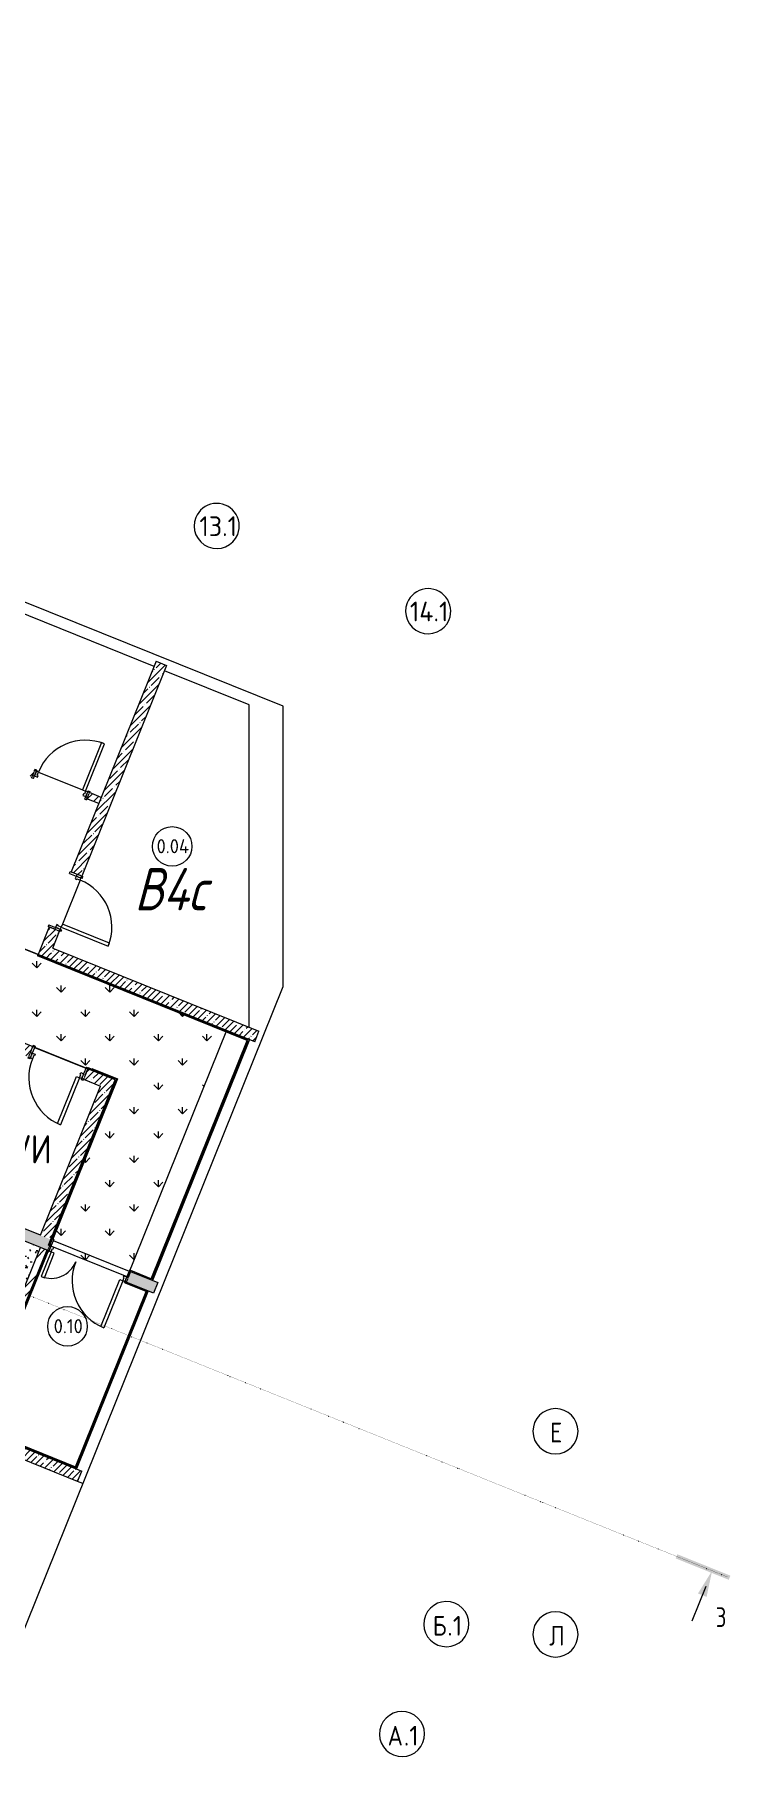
# Model space of a CAD drawing. Header units: millimetres. Extents: x -584918 to 2941280, y 3000189 to 4229862.
# Drawn here: x -408636 to -396306, y 3480584 to 3511213 of the extents above; entities that cross this region are included whole.
import ezdxf

# ---------------------------------------------------------------- set-up
doc = ezdxf.new("R2010")
doc.units = ezdxf.units.MM
doc.linetypes.add('ASVP_Линия разреза', pattern=[20, 0, -10, 0, -10])
doc.linetypes.add('ASVP_Невидимые', pattern=[5, 3, -2])
for name, color, linetype, lineweight in [('Аннотация', 7, 'Continuous', 0), ('Двери', 7, 'Continuous', 0), ('Линии', 7, 'Continuous', 0), ('Марки помещений', 7, 'Continuous', 0), ('Обобщенные модели', 7, 'Continuous', 0), ('Оси', 7, 'Continuous', 0), ('Перекрытие', 7, 'Continuous', 0), ('Разрезы', 7, 'Continuous', 0), ('Стены', 7, 'Continuous', 0), ('Стены внутренние', 7, 'Continuous', 0), ('Стены несущие', 7, 'Continuous', 0), ('Стены отделка', 7, 'Continuous', 0), ('Стены перегородки', 7, 'Continuous', 0), ('Стены разрез', 7, 'Continuous', 0), ('Стены штриховка', 7, 'Continuous', 0), ('Узлы', 7, 'Continuous', 0), ('экспертиза ДУ категории', 1, 'Continuous', 0), ('экспертиза условные обозначения', 1, 'Continuous', 0)]:
    doc.layers.add(name, color=color, linetype=linetype, lineweight=lineweight)
doc.styles.add('GOST Common_1', font='', dxfattribs={"height": 700})
doc.styles.add('GOST Common_2', font='', dxfattribs={"height": 500})
doc.styles.add('GOST Common_4', font='', dxfattribs={"width": 0.8, "height": 700})
doc.styles.add('GOST Common_5', font='', dxfattribs={"width": 0.9, "height": 500})
doc.styles.add('mytext', font='isocpeur.ttf', dxfattribs={"width": 0.8, "oblique": 14.999978})
doc.styles.get('GOST Common_1').set_extended_font_data('GOST Common')
doc.styles.get('GOST Common_2').set_extended_font_data('GOST Common')
doc.styles.get('GOST Common_4').set_extended_font_data('GOST Common')
doc.styles.get('GOST Common_5').set_extended_font_data('GOST Common')
pattern_1 = [(45, (-434112.28, 3473620.18), (-114.04925, 114.04925), []), (45, (-433998.23, 3473620.18), (-114.04925, 114.04925), [201.612, -40.322, 3.353, -36.97])]
pattern_2 = [(45, (-434112.28, 3473620.18), (-235.7317, 235.7317), []), (45, (-433955.12, 3473620.18), (-235.7317, 235.7317), [])]

# ---------------------------------------------------------------- blocks, each defined once
blk = doc.blocks.new('ASVP_ДверьПротивопожарнаяСтальная_2 полотна - EI15 1370х2000h_полотна_ Г Пр _1250 в свету_-5802941-АР Этаж 00')
at = {"layer": 'Двери', "lineweight": 18}
for p, q in [((-685, 1000), (-625, 1000)), ((-685, 100), (-685, 1000)), ((-625, 1000), (-625, 100)), ((685, 570), (625, 570)), ((625, 570), (625, 100)), ((685, 100), (685, 570)), ((-725, 100), (-685, 100)), ((-725, 10), (-725, 100)), ((-670, 10), (-725, 10)), ((-625, 100), (-685, 100)), ((-685, 100), (-685, 40)), ((-685, 40), (-670, 40)), ((-670, 40), (-670, 10)), ((625, 100), (685, 100)), ((685, 40), (670, 40)), ((670, 40), (670, 10)), ((670, 10), (725, 10)), ((725, 100), (685, 100)), ((685, 100), (685, 40)), ((725, 10), (725, 100))]:
    blk.add_line(p, q, dxfattribs=at)
at = {"layer": 'Двери', "linetype": 'ASVP_Невидимые', "lineweight": 18}
for p, q in [((-750, 100), (-725, 100)), ((-750, 10), (-750, 100)), ((-725, 10), (-750, 10)), ((-725, 100), (-725, 10)), ((750, 100), (725, 100)), ((725, 100), (725, 10)), ((725, 10), (750, 10)), ((750, 10), (750, 100))]:
    blk.add_line(p, q, dxfattribs=at)
at = {"layer": 'Двери'}
for centre, radius, start, end in [((-685, 100), 900, 360, 90), ((685, 100), 470, 90, 180)]:
    blk.add_arc(centre, radius, start, end, dxfattribs=at)
blk = doc.blocks.new('ASVP_ОТКОС_Оштукатуривание дверного откоса - Оштукатуривание дверного откоса-5741164-АР Этаж 00')
at = {"layer": 'Обобщенные модели'}
for p, q in [((-750, 0), (-750, 20)), ((-725, 0), (-750, 0)), ((-725, 0), (-725, 20)), ((725, 0), (725, 20)), ((725, 0), (750, 0)), ((750, 20), (750, 0))]:
    blk.add_line(p, q, dxfattribs=at)
blk = doc.blocks.new('ASVP_ДверьСтальная_1 полотно - Внутренняя 900х2000h_полотно_ Г Пр _825 в свету_-7461684-АР Этаж 00')
at = {"layer": 'Двери', "lineweight": 18}
for p, q in [((-450, 1000), (-390, 1000)), ((-450, 100), (-450, 1000)), ((-390, 1000), (-390, 100)), ((-490, 100), (-450, 100)), ((-490, 10), (-490, 100)), ((-435, 10), (-490, 10)), ((-390, 100), (-450, 100)), ((-450, 100), (-450, 40)), ((-450, 40), (-435, 40)), ((-435, 40), (-435, 10)), ((435, 40), (450, 40)), ((435, 10), (435, 40)), ((490, 10), (435, 10)), ((450, 100), (490, 100)), ((450, 40), (450, 100)), ((490, 100), (490, 10))]:
    blk.add_line(p, q, dxfattribs=at)
at = {"layer": 'Двери', "linetype": 'ASVP_Невидимые', "lineweight": 18}
for p, q in [((-525, 100), (-490, 100)), ((-525, 10), (-525, 100)), ((-490, 10), (-525, 10)), ((-490, 100), (-490, 10)), ((490, 100), (525, 100)), ((490, 10), (490, 100)), ((525, 10), (490, 10)), ((525, 100), (525, 10))]:
    blk.add_line(p, q, dxfattribs=at)
at = {"layer": 'Двери'}
blk.add_arc((-450, 100), 900, 0, 90, dxfattribs=at)
blk = doc.blocks.new('ASVP_ДверьСтальная_1 полотно - Внутренняя 900х2000h_полотно_ Г Л _825 в свету_-7461746-АР Этаж 00')
at = {"layer": 'Двери', "lineweight": 18}
for p, q in [((450, 960), (390, 960)), ((390, 960), (390, 60)), ((450, 60), (450, 960)), ((-450, 60), (-490, 60)), ((-490, 60), (-490, -30)), ((-450, 0), (-450, 60)), ((-435, 0), (-450, 0)), ((-435, -30), (-435, 0)), ((390, 60), (450, 60)), ((450, 0), (435, 0)), ((435, 0), (435, -30)), ((490, 60), (450, 60)), ((450, 60), (450, 0)), ((490, -30), (490, 60)), ((-490, -30), (-435, -30)), ((435, -30), (490, -30))]:
    blk.add_line(p, q, dxfattribs=at)
at = {"layer": 'Двери', "linetype": 'ASVP_Невидимые', "lineweight": 18}
for p, q in [((-490, 60), (-525, 60)), ((-525, 60), (-525, -30)), ((-490, -30), (-490, 60)), ((525, 60), (490, 60)), ((490, 60), (490, -30)), ((525, -30), (525, 60)), ((-525, -30), (-490, -30)), ((490, -30), (525, -30))]:
    blk.add_line(p, q, dxfattribs=at)
at = {"layer": 'Двери'}
blk.add_arc((450, 60), 900, 90, 180, dxfattribs=at)
blk = doc.blocks.new('ASVP_ДверьСтальная_1 полотно - Внутренняя 900х2000h_полотно_ Г Л _825 в свету_-7461759-АР Этаж 00')
at = {"layer": 'Двери', "lineweight": 18}
for p, q in [((450, 1000), (390, 1000)), ((390, 1000), (390, 100)), ((450, 100), (450, 1000)), ((-450, 100), (-490, 100)), ((-490, 100), (-490, 10)), ((-490, 10), (-435, 10)), ((-450, 40), (-450, 100)), ((-435, 40), (-450, 40)), ((-435, 10), (-435, 40)), ((390, 100), (450, 100)), ((450, 40), (435, 40)), ((435, 40), (435, 10)), ((435, 10), (490, 10)), ((490, 100), (450, 100)), ((450, 100), (450, 40)), ((490, 10), (490, 100))]:
    blk.add_line(p, q, dxfattribs=at)
at = {"layer": 'Двери', "linetype": 'ASVP_Невидимые', "lineweight": 18}
for p, q in [((-490, 100), (-525, 100)), ((-525, 100), (-525, 10)), ((-525, 10), (-490, 10)), ((-490, 10), (-490, 100)), ((525, 100), (490, 100)), ((490, 100), (490, 10)), ((490, 10), (525, 10)), ((525, 10), (525, 100))]:
    blk.add_line(p, q, dxfattribs=at)
at = {"layer": 'Двери'}
blk.add_arc((450, 100), 900, 90, 180, dxfattribs=at)
blk = doc.blocks.new('ASVP_ОТКОС_Оштукатуривание дверного откоса - Оштукатуривание дверного откоса-7461743-АР Этаж 00')
at = {"layer": 'Обобщенные модели'}
for p, q in [((-525, 0), (-525, 50)), ((-490, 0), (-525, 0)), ((-490, 0), (-490, 50)), ((490, 0), (490, 50)), ((490, 0), (525, 0)), ((525, 50), (525, 0))]:
    blk.add_line(p, q, dxfattribs=at)
blk = doc.blocks.new('ASVP_ОТКОС_Оштукатуривание дверного откоса - Оштукатуривание дверного откоса-V11-АР Этаж 00')
at = {"layer": 'Обобщенные модели'}
for p, q in [((-525, 0), (-525, 20)), ((-490, 0), (-525, 0)), ((-490, 0), (-490, 20)), ((490, 0), (490, 20)), ((490, 0), (525, 0)), ((525, 20), (525, 0))]:
    blk.add_line(p, q, dxfattribs=at)
blk = doc.blocks.new('ASVP_ОТКОС_Оштукатуривание дверного откоса - Оштукатуривание дверного откоса-V10-АР Этаж 00')
at = {"layer": 'Обобщенные модели'}
for p, q in [((-525, 0), (-525, 130)), ((-490, 0), (-525, 0)), ((-490, 0), (-490, 130)), ((490, 0), (490, 130)), ((490, 0), (525, 0)), ((525, 130), (525, 0))]:
    blk.add_line(p, q, dxfattribs=at)
blk = doc.blocks.new('Ось сетки - Круг_Ø8 мм-6577-АР Этаж 00')
at = {"layer": 'Оси'}
for start, end in [(360, 180), (180, 360)]:
    blk.add_arc((0, 0), 4, start, end, dxfattribs=at)
blk = doc.blocks.new('ASVP_Марка_Помещение_ОдноЗначение - Номер-684784-АР Этаж 00')
at = {"layer": 'Марки помещений'}
blk.add_circle((0, 0), 3.5, dxfattribs=at)
blk = doc.blocks.new('Разрез - Номер вида сзади_3_5 мм-64069-АР Этаж 00')
at = {"layer": 'Разрезы'}
for points in [[(9.8, 0.4), (9.8, -0.39), (-0.33, -0.39), (-0.33, 0.4)], [(2.18, -4.67), (3, 0), (3.82, -4.67)]]:
    blk.add_hatch(color=256, dxfattribs=at).paths.add_polyline_path(points)
at = {"layer": 'Разрезы', "lineweight": 20}
blk.add_line((3, -3), (3, -9.66), dxfattribs=at)

msp = doc.modelspace()

# ---------------------------------------------------------------- hatches: boundary and pattern name
at = {"layer": 'Стены внутренние'}
h = msp.add_hatch(dxfattribs=at)
h.set_pattern_fill('FP_8', color=256, style=0, pattern_type=2)
h.set_pattern_definition(pattern_1)
h.paths.add_polyline_path([(-408389.331, 3494842.221), (-408193.098, 3495329.168), (-408378.602, 3495403.924), (-408574.835, 3494916.976)])
h.paths.add_polyline_path([(-407800.633, 3496303.063), (-406296.184, 3500036.327), (-406481.687, 3500111.082), (-407986.137, 3496377.818), (-407813.715, 3496308.335)])
h = msp.add_hatch(dxfattribs=at)
h.set_pattern_fill('FP_6', color=256, style=0, pattern_type=2)
h.set_pattern_definition(pattern_2)
h.paths.add_polyline_path([(-407498.359, 3497588.231), (-407453.506, 3497699.533), (-407662.197, 3497783.633), (-407707.051, 3497672.33), (-407662.197, 3497654.255)])
h.paths.add_polyline_path([(-408680.945, 3498064.795), (-408636.092, 3498176.098), (-411562.414, 3499355.362), (-411607.268, 3499244.059), (-408876.178, 3498143.471)])
h = msp.add_hatch(dxfattribs=at)
h.set_pattern_fill('FP_8', color=256, style=0, pattern_type=2)
h.set_pattern_definition(pattern_1)
h.paths.add_polyline_path([(-406529.032, 3488917.452), (-406454.277, 3489102.955), (-406936.587, 3489297.319), (-407011.342, 3489111.815), (-406640.335, 3488962.305)])
h.paths.add_polyline_path([(-408402.621, 3489672.48), (-408327.865, 3489857.984), (-422489, 3495564.709), (-422563.755, 3495379.206), (-408421.171, 3489679.955)])
h.paths.add_polyline_path([(-423537.65, 3495771.671), (-423462.895, 3495957.174), (-426804.042, 3497303.607), (-426878.797, 3497118.103), (-423539.729, 3495772.509)])
h = msp.add_hatch(dxfattribs=at)
h.set_pattern_fill('FP_8', color=256, style=0, pattern_type=2)
h.set_pattern_definition(pattern_1)
h.paths.add_polyline_path([(-404734.906, 3493369.542), (-404660.151, 3493555.046), (-408314.575, 3495027.725), (-408389.331, 3494842.221), (-406955.488, 3494264.404)])
h = msp.add_hatch(dxfattribs=at)
h.set_pattern_fill('FP_8', color=256, style=0, pattern_type=2)
h.set_pattern_definition(pattern_1)
h.paths.add_polyline_path([(-407281.153, 3492508.888), (-407206.398, 3492694.392), (-407693.345, 3492890.624), (-407768.101, 3492705.12), (-407466.657, 3492583.643)])
h.paths.add_polyline_path([(-408741.996, 3493097.586), (-408667.24, 3493283.089), (-408968.684, 3493404.567), (-409043.439, 3493219.063), (-408876.178, 3493151.659)])
h = msp.add_hatch(dxfattribs=at)
h.set_pattern_fill('FP_8', color=256, style=0, pattern_type=2)
h.set_pattern_definition(pattern_1)
h.paths.add_polyline_path([(-408346.416, 3489865.459), (-407281.153, 3492508.888), (-407466.657, 3492583.643), (-408531.919, 3489940.214)])
h = msp.add_hatch(dxfattribs=at)
h.set_pattern_fill('FP_6', color=256, style=0, pattern_type=2)
h.set_pattern_definition(pattern_2)
h.paths.add_polyline_path([(-408974.36, 3488307.227), (-408421.171, 3489679.955), (-408532.473, 3489724.808), (-409085.662, 3488352.08)])
h = msp.add_hatch(dxfattribs=at)
h.set_pattern_fill('FP_8', color=256, style=0, pattern_type=2)
h.set_pattern_definition(pattern_1)
h.paths.add_polyline_path([(-407874.627, 3485578.384), (-407799.872, 3485763.887), (-415813.635, 3488993.314), (-415888.39, 3488807.811), (-408876.178, 3485981.994)])
at = {"layer": 'Узлы'}
h = msp.add_hatch(dxfattribs=at)
h.set_pattern_fill('FP_9', color=256, style=0, pattern_type=2)
h.set_pattern_definition([(0, (-434112.28, 3473620.18), (406.4, 101.6), [33.528, -271.272, 33.528, -271.272, -1625.6]), (0, (-434112.28, 3473620.18), (406.4, 101.6), [-609.6, 33.528, -576.072, 33.528, -271.272, -711.2]), (0, (-434112.28, 3473620.18), (406.4, 101.6), [-1524, 33.528, -169.672, 33.528, -474.472]), (120, (-433959.88, 3473670.98), (-291.18818, 301.15272), [33.528, -271.272, 33.528, -271.272, -1625.6]), (120, (-433959.88, 3473670.98), (-291.18818, 301.15272), [-609.6, 33.528, -576.072, 33.528, -271.272, -711.2]), (120, (-433959.88, 3473670.98), (-291.18818, 301.15272), [-1524, 33.528, -169.672, 33.528, -474.472]), (240, (-433909.08, 3473874.18), (-115.21182, -402.75272), [33.528, -271.272, 33.528, -271.272, -1625.6]), (240, (-433909.08, 3473874.18), (-115.21182, -402.75272), [-609.6, 33.528, -576.072, 33.528, -271.272, -711.2]), (240, (-433909.08, 3473874.18), (-115.21182, -402.75272), [-1524, 33.528, -169.672, 33.528, -474.472])])
h.paths.add_polyline_path([(-412043.875, 3487474.157), (-412083.341, 3488227.226), (-412251.741, 3488349.576), (-411942.742, 3488365.77), (-412096.455, 3488477.449), (-412138.539, 3489280.464), (-413741.454, 3489926.414), (-413696.601, 3490037.717), (-409145.466, 3488203.677), (-408532.473, 3489724.808), (-414542.796, 3492146.879), (-415813.635, 3488993.314), (-412600.367, 3487698.416)])
at = {"layer": 'экспертиза условные обозначения'}
h = msp.add_hatch(dxfattribs=at)
h.set_pattern_fill('GRASS', color=3, scale=24)
h.set_pattern_definition([(90, (-460324.96, 3463644.8), (-431.0523, 431.0523), [114.3, -747.8046]), (45, (-460324.96, 3463644.8), (-431.0523, 431.0523), [114.3, -495.3]), (135, (-460324.96, 3463644.8), (-431.0523, -431.0523), [114.3, -495.3])])
h.paths.add_polyline_path([(-405235.767, 3493571.382), (-406996.253, 3489202.768), (-408387.531, 3489763.432), (-407206.398, 3492694.392), (-413513.527, 3495236.07), (-414205.013, 3493520.16), (-416338.306, 3494379.846), (-415646.82, 3496095.756), (-415832.324, 3496170.511), (-416523.81, 3494454.601), (-420812.707, 3496182.963), (-421903.419, 3496622.503), (-421339.017, 3498023.057), (-422455.778, 3498462.313), (-422306.267, 3498833.321), (-422408.294, 3498874.436), (-421847.63, 3500265.715)])

# ---------------------------------------------------------------- linework, layer by layer
at = {"layer": 'Линии'}
for p, q in [((-408532.473, 3489724.808), (-414542.796, 3492146.879)), ((-409145.466, 3488203.677), (-408532.473, 3489724.808))]:
    msp.add_line(p, q, dxfattribs=at)
at = {"layer": 'Перекрытие'}
for p, q in [((-404232.323, 3499312.436), (-426478.718, 3508277.401)), ((-406519.065, 3500018.33), (-410627.974, 3501674.159)), ((-404831.378, 3499338.217), (-406333.561, 3499943.575)), ((-404831.378, 3493624.048), (-404831.378, 3499338.217)), ((-404232.323, 3494349.153), (-404232.323, 3499312.436)), ((-408566.528, 3498148.064), (-407787.413, 3497834.092)), ((-407828.666, 3496233.499), (-408142.638, 3495454.383)), ((-408574.835, 3494916.976), (-410058.865, 3495515.018)), ((-409624.117, 3480969.516), (-404232.323, 3494349.153)), ((-408634.777, 3493270.007), (-407725.809, 3492903.706)), ((-408304.677, 3489848.639), (-406959.775, 3489306.664)), ((-407781.875, 3485541.006), (-407874.627, 3485578.384))]:
    msp.add_line(p, q, dxfattribs=at)
at = {"layer": 'Разрезы', "linetype": 'ASVP_Линия разреза'}
msp.add_line((-464163.063, 3511212.981), (-396351.646, 3483885.992), dxfattribs=at)
at = {"layer": 'Стены'}
msp.add_line((-406929.111, 3489315.87), (-406936.587, 3489297.319), dxfattribs=at)
at = {"layer": 'Стены внутренние'}
for p, q in [((-408582.31, 3494898.426), (-408586.048, 3494889.151)), ((-404866.697, 3493390.308), (-408586.048, 3494889.151)), ((-406567.379, 3489170.097), (-404866.697, 3493390.308)), ((-407167.359, 3492711.004), (-408311.115, 3489872.796)), ((-407625.581, 3492884.879), (-407621.843, 3492894.154)), ((-407621.843, 3492894.154), (-407167.359, 3492711.004)), ((-408400.821, 3489650.192), (-409060.536, 3488013.121)), ((-407909.236, 3485840.304), (-406657.085, 3488947.492)), ((-410091.461, 3486719.708), (-407909.236, 3485840.304))]:
    msp.add_line(p, q, dxfattribs=at)
at = {"layer": 'Стены несущие'}
for p, q in [((-406481.687, 3500111.082), (-407986.137, 3496377.818)), ((-406296.184, 3500036.327), (-407800.633, 3496303.063)), ((-406481.687, 3500111.082), (-406296.184, 3500036.327)), ((-407986.137, 3496377.818), (-407884.11, 3496336.703)), ((-408378.602, 3495403.924), (-408574.835, 3494916.976)), ((-408378.602, 3495403.924), (-408276.575, 3495362.808)), ((-408314.575, 3495027.725), (-408193.098, 3495329.168)), ((-404734.906, 3493369.542), (-408574.835, 3494916.976)), ((-408314.575, 3495027.725), (-404660.151, 3493555.046)), ((-404734.906, 3493369.542), (-404660.151, 3493555.046)), ((-407206.398, 3492694.392), (-408346.416, 3489865.459)), ((-407768.101, 3492705.12), (-407466.657, 3492583.643)), ((-407734.461, 3492788.597), (-407693.345, 3492890.624)), ((-407206.398, 3492694.392), (-407693.345, 3492890.624)), ((-408531.919, 3489940.214), (-407466.657, 3492583.643)), ((-408531.919, 3489940.214), (-410108.702, 3490575.634)), ((-408327.865, 3489857.984), (-408368.981, 3489755.956)), ((-408327.865, 3489857.984), (-408346.416, 3489865.459)), ((-408402.621, 3489672.48), (-408532.473, 3489724.808)), ((-406936.587, 3489297.319), (-406977.702, 3489195.292)), ((-406936.587, 3489297.319), (-406454.277, 3489102.955)), ((-407874.627, 3485578.384), (-416200.67, 3488933.655)), ((-406529.032, 3488917.452), (-407011.342, 3489111.815)), ((-406454.277, 3489102.955), (-406529.032, 3488917.452)), ((-412043.875, 3487474.157), (-407799.872, 3485763.887)), ((-407874.627, 3485578.384), (-407799.872, 3485763.887))]:
    msp.add_line(p, q, dxfattribs=at)
at = {"layer": 'Стены отделка'}
for p, q in [((-408574.835, 3494916.976), (-408582.31, 3494898.426)), ((-404853.684, 3493395.845), (-408582.31, 3494898.426)), ((-406558.104, 3489166.359), (-404853.684, 3493395.845)), ((-404827.658, 3493406.92), (-406547.029, 3489140.333)), ((-407693.345, 3492890.624), (-407685.87, 3492909.175)), ((-407180.372, 3492705.467), (-407685.87, 3492909.175)), ((-407180.372, 3492705.467), (-408327.865, 3489857.984)), ((-408402.621, 3489672.48), (-409008.138, 3488169.899)), ((-406558.104, 3489166.359), (-406929.111, 3489315.87)), ((-407903.698, 3485827.291), (-406647.81, 3488943.754)), ((-406621.784, 3488954.829), (-407892.624, 3485801.265)), ((-407011.342, 3489111.815), (-407018.818, 3489093.265)), ((-407018.818, 3489093.265), (-406647.81, 3488943.754)), ((-412045.029, 3487496.185), (-407903.698, 3485827.291))]:
    msp.add_line(p, q, dxfattribs=at)
at = {"layer": 'Стены перегородки'}
for p, q in [((-407707.051, 3497672.33), (-407695.837, 3497700.156)), ((-407498.359, 3497588.231), (-407707.051, 3497672.33)), ((-407453.506, 3497699.533), (-407662.197, 3497783.633)), ((-408421.171, 3489679.955), (-409019.213, 3488195.925))]:
    msp.add_line(p, q, dxfattribs=at)
at = {"layer": 'Стены разрез'}
for p, q in [((-408368.981, 3489755.956), (-408320.39, 3489876.534)), ((-408297.202, 3489867.19), (-408345.793, 3489746.612)), ((-408297.202, 3489867.19), (-408320.39, 3489876.534)), ((-406952.299, 3489325.214), (-407000.89, 3489204.636)), ((-406936.587, 3489297.319), (-406977.702, 3489195.292)), ((-406952.299, 3489325.214), (-406929.111, 3489315.87))]:
    msp.add_line(p, q, dxfattribs=at)
at = {"layer": 'Стены штриховка'}
msp.add_line((-406929.111, 3489315.87), (-406936.587, 3489297.319), dxfattribs=at)
at = {"layer": 'экспертиза условные обозначения', "color": 3}
msp.add_lwpolyline([(-405235.767, 3493571.382), (-405235.767, 3493571.382), (-406996.253, 3489202.768), (-408387.531, 3489763.432), (-407206.398, 3492694.392), (-413513.527, 3495236.07), (-414205.013, 3493520.16), (-416338.306, 3494379.846), (-415646.82, 3496095.756), (-415832.324, 3496170.511), (-416523.81, 3494454.601), (-420812.707, 3496182.963), (-421903.419, 3496622.503), (-421339.017, 3498023.057), (-422455.778, 3498462.313), (-422306.267, 3498833.321), (-422408.294, 3498874.436), (-421847.63, 3500265.715), (-405235.767, 3493571.382)], dxfattribs=at)

# ---------------------------------------------------------------- block references
at = {"layer": 'Двери'}
for name, p, rotation in [('ASVP_ДверьСтальная_1 полотно - Внутренняя 900х2000h_полотно_ Г Л _825 в свету_-7461746-АР Этаж 00', (-408171.571, 3497924.214), 338.0513009164575), ('ASVP_ДверьСтальная_1 полотно - Внутренняя 900х2000h_полотно_ Г Л _825 в свету_-7461759-АР Этаж 00', (-408089.618, 3495853.493), 248.0513009164576), ('ASVP_ДверьСтальная_1 полотно - Внутренняя 900х2000h_полотно_ Г Пр _825 в свету_-7461684-АР Этаж 00', (-408217.671, 3492994.105), 158.0513009164566), ('ASVP_ДверьПротивопожарнаяСтальная_2 полотна - EI15 1370х2000h_полотна_ Г Пр _1250 в свету_-5802941-АР Этаж 00', (-407669.604, 3489484.899), 158.0513009164568)]:
    msp.add_blockref(name, p, dxfattribs=dict(at, rotation=rotation))
at = {"layer": 'Марки помещений', "xscale": 99.99999999999993, "yscale": 99.99999999999993, "zscale": 99.99999999999993}
for p in [(-406196.561, 3496831.3), (-408053.097, 3488327.734)]:
    msp.add_blockref('ASVP_Марка_Помещение_ОдноЗначение - Номер-684784-АР Этаж 00', p, dxfattribs=at)
at = {"layer": 'Обобщенные модели'}
for name, p, rotation in [('ASVP_ОТКОС_Оштукатуривание дверного откоса - Оштукатуривание дверного откоса-V11-АР Этаж 00', (-408141.669, 3497998.415), 158.0513009164574), ('ASVP_ОТКОС_Оштукатуривание дверного откоса - Оштукатуривание дверного откоса-7461743-АР Этаж 00', (-408201.474, 3497850.012), 338.0513009164575), ('ASVP_ОТКОС_Оштукатуривание дверного откоса - Оштукатуривание дверного откоса-V10-АР Этаж 00', (-408200.92, 3495898.347), 248.0513009164576), ('ASVP_ОТКОС_Оштукатуривание дверного откоса - Оштукатуривание дверного откоса-V11-АР Этаж 00', (-407978.315, 3495808.64), 68.05130091645741), ('ASVP_ОТКОС_Оштукатуривание дверного откоса - Оштукатуривание дверного откоса-V10-АР Этаж 00', (-408172.817, 3493105.407), 158.0513009164566), ('ASVP_ОТКОС_Оштукатуривание дверного откоса - Оштукатуривание дверного откоса-V11-АР Этаж 00', (-408262.524, 3492882.803), 338.0513009164564), ('ASVP_ОТКОС_Оштукатуривание дверного откоса - Оштукатуривание дверного откоса-5741164-АР Этаж 00', (-407714.457, 3489373.597), 338.0513009164566)]:
    msp.add_blockref(name, p, dxfattribs=dict(at, rotation=rotation))
at = {"layer": 'Оси'}
for p, xscale, yscale, zscale, rotation in [((-405408.114, 3502507.594), 99.99999999999994, 99.99999999999994, 99.99999999999994, 338.0513009164571), ((-401660.938, 3500997.538), 99.99999999999994, 99.99999999999994, 99.99999999999994, 338.0513009164571), ((-399406.079, 3486469.516), 99.99999999999993, 99.99999999999993, 99.99999999999993, 269.9999999999994), ((-401339.338, 3483052.574), 99.99999999999993, 99.99999999999993, 99.99999999999993, 248.0513009164574), ((-399406.079, 3482869.516), 99.99999999999993, 99.99999999999993, 99.99999999999993, 269.9999999999994), ((-402124.268, 3481104.784), 99.99999999999993, 99.99999999999993, 99.99999999999993, 248.0513009164574)]:
    msp.add_blockref('Ось сетки - Круг_Ø8 мм-6577-АР Этаж 00', p, dxfattribs=dict(at, xscale=xscale, yscale=yscale, zscale=zscale, rotation=rotation))
at = {"layer": 'Разрезы', "extrusion": (0, 0, -1), "xscale": 99.99999999999994, "yscale": 99.99999999999994, "zscale": 99.99999999999994, "rotation": 21.94869908354377}
msp.add_blockref('Разрез - Номер вида сзади_3_5 мм-64069-АР Этаж 00', (396351.646, 3483885.992), dxfattribs=at)

# ---------------------------------------------------------------- texts
at = {"layer": 'Аннотация', "insert": (-409348.45, 3491715.169), "char_height": 500, "width": 1320.37931, "attachment_point": 1, "style": 'GOST Common_5'}
msp.add_mtext('ПУИ', dxfattribs=at)
at = {"layer": 'Марки помещений', "char_height": 250, "attachment_point": 1, "style": 'GOST Common_2'}
for s, insert, width in [('0.04', (-406474.218, 3496959.025), 685.44281), ('0.10', (-408297.904, 3488455.459), 606.07575)]:
    msp.add_mtext(s, dxfattribs=dict(at, insert=insert, width=width))
at = {"layer": 'Оси', "char_height": 350, "attachment_point": 1, "style": 'GOST Common_1'}
for s, insert, width in [('13.1', (-405714.825, 3502677.983), 757.59469), ('14.1', (-401985.648, 3501167.926), 800.88581), ('\\fGOST Common|b0|i0|c204|p34|;\\W.9;Е', (-399504.552, 3486622.103), 274.17712), ('\\fGOST Common|b0|i0|c204|p34|;\\W.9;Б', (-401579.905, 3483198.741), 310.25306), ('.1', (-401323.921, 3483198.741), 303.03787), ('\\fGOST Common|b0|i0|c204|p34|;\\W.9;Л', (-399516.702, 3483022.103), 303.03787), ('\\fGOST Common|b0|i0|c204|p34|;\\W.9;А', (-402379.685, 3481250.951), 346.329), ('.1', (-402093.935, 3481250.951), 303.03787)]:
    msp.add_mtext(s, dxfattribs=dict(at, insert=insert, width=width))
at = {"layer": 'Разрезы', "insert": (-396565.491, 3483350.512), "char_height": 350, "width": 237.2995, "attachment_point": 1, "style": 'GOST Common_4'}
msp.add_mtext('\\fGOST Common|b0|i0|c204|p34|;\\W.8;3', dxfattribs=at)
at = {"layer": 'экспертиза ДУ категории', "lineweight": 50, "insert": (-406867.118, 3496447.699), "char_height": 750, "attachment_point": 1, "style": 'mytext'}
msp.add_mtext_dynamic_manual_height_columns('В4с', width=2459.42723, gutter_width=17359.771, heights=[0], dxfattribs=at)

doc.saveas('drawing.dxf')
